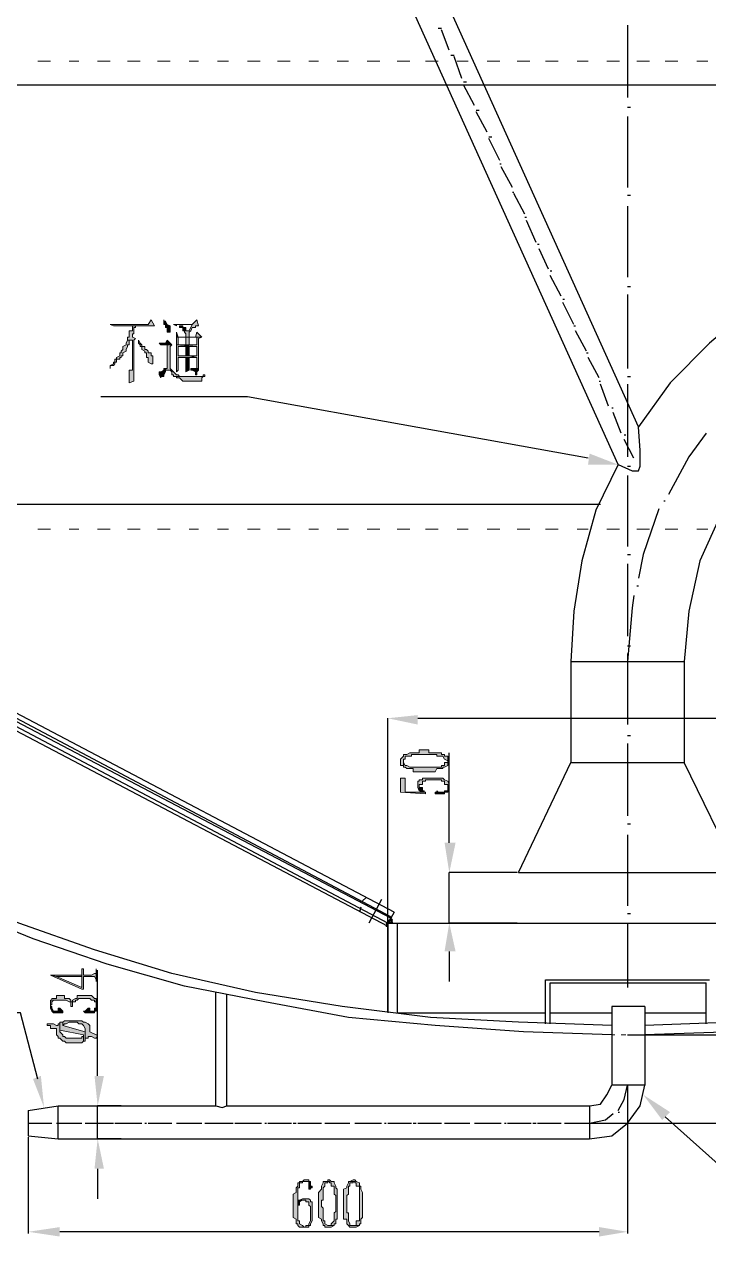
# Model space of a CAD drawing. Header units: millimetres. Extents: x 20 to 821, y 1 to 1134.
# Drawn here: x 200.8 to 278.9, y 738.5 to 877.4 of the extents above; entities that cross this region are included whole.
import ezdxf

# ---------------------------------------------------------------- set-up
doc = ezdxf.new("R2010")
doc.units = ezdxf.units.MM
doc.layers.add('1', color=7, linetype='Continuous')

msp = doc.modelspace()

# ---------------------------------------------------------------- hatches: boundary and pattern name
h = msp.add_hatch(color=0)
h.dxf.hatch_style = 2
h.paths.add_polyline_path([(215.28, 843.621732), (214.92, 843.081732), (210.6, 843.081732), (210.96, 842.901732), (215.64, 842.901732)])
h = msp.add_hatch(color=0)
h.dxf.hatch_style = 2
h.paths.add_polyline_path([(216.72, 843.621732), (216.72, 843.081732), (216.9, 843.081732), (216.9, 842.721732), (217.08, 842.721732), (217.08, 842.181732), (217.44, 842.181732), (217.44, 842.901732), (217.08, 843.081732), (216.9, 843.441732), (216.72, 843.441732)])
h = msp.add_hatch(color=0)
h.dxf.hatch_style = 2
h.paths.add_polyline_path([(220.5, 843.621732), (219.96, 843.081732), (217.8, 843.081732), (219.96, 843.081732), (219.6, 842.361732), (219.06, 842.361732), (219.06, 842.181732), (219.24, 842.001732), (219.24, 841.641732), (219.6, 841.641732), (219.6, 842.181732), (219.78, 842.361732), (219.96, 842.721732), (220.32, 842.721732), (220.32, 842.901732), (220.68, 842.901732)])
h = msp.add_hatch(color=0)
h.dxf.hatch_style = 2
h.paths.add_polyline_path([(217.8, 843.081732), (218.16, 842.901732), (218.16, 843.081732), (218.34, 843.081732), (219.96, 843.081732)])
h = msp.add_hatch(color=0)
h.dxf.hatch_style = 2
h.paths.add_polyline_path([(213.48, 842.901732), (213.12, 842.901732), (213.12, 842.721732), (213.12, 842.361732), (212.76, 842.361732), (212.76, 841.641732), (212.58, 841.641732), (212.58, 841.281732), (213.12, 841.281732), (213.12, 837.861732), (212.76, 837.861732), (212.76, 836.421732), (213.3, 836.601732), (213.3, 841.281732), (213.48, 841.461732), (213.12, 841.641732), (213.12, 842.001732), (213.3, 842.001732), (213.3, 842.721732), (213.48, 842.721732)])
h = msp.add_hatch(color=0)
h.dxf.hatch_style = 2
h.paths.add_polyline_path([(218.16, 842.181732), (218.16, 841.641732), (218.34, 841.641732)])
h = msp.add_hatch(color=0)
h.dxf.hatch_style = 2
h.paths.add_polyline_path([(220.5, 842.181732), (220.32, 841.641732), (218.16, 841.641732), (218.16, 841.461732), (218.16, 840.741732), (219.6, 840.741732), (218.34, 840.741732), (218.34, 841.641732), (221.04, 841.641732)])
h = msp.add_hatch(color=0)
h.dxf.hatch_style = 2
h.paths.add_polyline_path([(221.04, 841.641732), (219.24, 841.641732), (220.5, 841.641732), (220.5, 840.741732), (219.6, 840.741732), (218.16, 840.741732), (220.5, 840.561732), (220.5, 839.481732), (219.6, 839.481732), (220.5, 839.301732), (220.5, 838.041732), (220.32, 838.041732), (220.68, 838.041732), (220.68, 841.461732)])
h = msp.add_hatch(color=0)
h.dxf.hatch_style = 2
h.paths.add_polyline_path([(219.24, 841.641732), (219.24, 840.741732), (218.34, 840.741732), (219.6, 840.741732), (219.6, 841.641732), (220.5, 841.641732)])
h = msp.add_hatch(color=0)
h.dxf.hatch_style = 2
h.paths.add_polyline_path([(218.52, 842.901732), (218.52, 842.721732), (218.88, 842.721732), (218.88, 842.361732), (219.06, 842.361732), (219.6, 842.361732), (219.24, 842.361732), (219.24, 842.721732), (219.06, 842.721732), (218.88, 842.721732), (218.88, 842.901732)])
h = msp.add_hatch(color=0)
h.dxf.hatch_style = 2
h.paths.add_polyline_path([(212.58, 841.281732), (212.4, 840.921732), (212.4, 840.741732), (212.04, 840.561732), (212.04, 840.201732), (211.86, 840.021732), (211.86, 839.841732), (211.68, 839.841732), (211.68, 839.481732), (211.32, 839.301732), (211.32, 839.121732), (211.14, 839.121732), (211.14, 838.761732), (210.96, 838.761732), (210.96, 838.581732), (210.6, 838.401732), (210.6, 838.041732), (210.6, 838.401732), (210.96, 838.401732), (211.14, 838.581732), (211.14, 838.761732), (211.32, 838.761732), (211.32, 839.121732), (211.68, 839.121732), (211.68, 839.301732), (211.86, 839.301732), (211.86, 839.481732), (212.04, 839.481732), (212.04, 839.841732), (212.4, 840.021732), (212.4, 840.201732), (212.58, 840.561732), (212.58, 840.741732), (212.76, 840.741732), (212.76, 841.281732), (213.12, 841.281732)])
h = msp.add_hatch(color=0)
h.dxf.hatch_style = 2
h.paths.add_polyline_path([(213.84, 841.281732), (213.84, 840.921732), (214.02, 840.741732), (214.02, 840.561732), (214.2, 840.561732), (214.2, 840.201732), (214.56, 840.021732), (214.56, 839.841732), (214.74, 839.841732), (214.74, 839.301732), (214.92, 839.301732), (214.92, 838.761732), (215.28, 838.581732), (215.46, 838.581732), (215.46, 838.761732), (215.46, 839.481732), (215.28, 839.481732), (215.28, 839.841732), (214.92, 839.841732), (214.92, 840.021732), (214.74, 840.201732), (214.56, 840.201732), (214.56, 840.561732), (214.2, 840.561732), (214.2, 840.741732), (214.02, 840.921732)])
h = msp.add_hatch(color=0)
h.dxf.hatch_style = 2
h.paths.add_polyline_path([(217.08, 841.281732), (216.9, 840.921732), (216.18, 840.921732), (216.36, 840.741732), (217.62, 840.741732)])
h = msp.add_hatch(color=0)
h.dxf.hatch_style = 2
h.paths.add_polyline_path([(217.62, 840.741732), (217.08, 840.741732), (217.08, 838.041732), (216.72, 838.041732), (217.08, 837.861732), (217.44, 837.861732), (217.62, 837.681732), (217.62, 837.321732), (217.8, 837.321732), (217.8, 837.141732), (219.78, 837.141732), (218.52, 837.141732), (218.34, 837.321732), (218.16, 837.321732), (217.8, 837.681732), (217.62, 837.861732), (217.44, 838.041732), (217.44, 840.561732)])
h = msp.add_hatch(color=0)
h.dxf.hatch_style = 2
h.paths.add_polyline_path([(218.16, 840.741732), (218.16, 837.681732), (218.34, 837.861732), (218.34, 839.301732), (219.24, 839.301732), (220.5, 839.301732), (219.6, 839.481732), (218.34, 839.481732), (218.34, 840.561732), (219.24, 840.561732), (220.5, 840.561732)])
h = msp.add_hatch(color=0)
h.dxf.hatch_style = 2
h.paths.add_polyline_path([(219.6, 840.561732), (219.24, 840.561732), (219.24, 839.481732), (218.34, 839.481732), (219.6, 839.481732)])
h = msp.add_hatch(color=0)
h.dxf.hatch_style = 2
h.paths.add_polyline_path([(219.6, 839.301732), (219.24, 839.301732), (219.24, 837.681732), (219.6, 837.861732)])
h = msp.add_hatch(color=0)
h.dxf.hatch_style = 2
h.paths.add_polyline_path([(216.72, 838.041732), (216.72, 837.861732), (216.36, 837.681732), (216.18, 837.681732), (216.18, 837.321732), (216.36, 836.961732), (216.36, 837.141732), (216.72, 837.141732), (216.72, 837.321732), (216.9, 837.681732), (216.9, 837.861732), (217.08, 837.861732)])
h = msp.add_hatch(color=0)
h.dxf.hatch_style = 2
h.paths.add_polyline_path([(219.78, 838.041732), (219.78, 837.861732), (219.96, 837.861732), (220.32, 837.681732), (220.32, 837.321732), (220.5, 837.321732), (220.5, 837.681732), (220.68, 837.861732), (220.68, 838.041732), (220.32, 838.041732)])
h = msp.add_hatch(color=0)
h.dxf.hatch_style = 2
h.paths.add_polyline_path([(221.4, 837.321732), (221.22, 837.321732), (221.22, 837.141732), (217.8, 837.141732), (218.16, 837.141732), (218.16, 836.961732), (218.34, 836.961732), (218.52, 836.961732), (218.88, 836.601732), (219.24, 836.601732), (221.04, 836.601732), (221.04, 836.961732), (221.22, 837.141732), (221.4, 837.141732)])
h = msp.add_hatch(color=1)
h.dxf.hatch_style = 2
h.paths.add_polyline_path([(265.32, 828.321732), (268.56, 827.061732), (265.14, 827.061732)])
h = msp.add_hatch(color=1)
h.dxf.hatch_style = 2
h.paths.add_polyline_path([(245.7, 798.441732), (245.7, 797.361732), (242.28, 798.081732)])
h = msp.add_hatch(color=0)
h.dxf.hatch_style = 2
h.paths.add_polyline_path([(243.72, 793.221732), (243.72, 792.681732), (244.08, 792.681732), (244.08, 793.401732), (244.26, 793.401732), (244.26, 793.761732), (244.44, 793.761732), (244.98, 793.761732), (244.98, 793.941732), (246.42, 793.941732), (246.6, 793.941732), (247.86, 793.941732), (247.86, 793.761732), (248.58, 793.761732), (248.76, 793.401732), (249.12, 793.221732), (249.12, 793.761732), (248.76, 793.761732), (248.76, 793.941732), (248.58, 793.941732), (248.4, 793.941732), (248.4, 794.121732), (246.96, 794.121732), (246.96, 794.481732), (245.88, 794.481732), (245.88, 794.121732), (244.8, 794.121732), (244.44, 793.941732), (244.08, 793.941732), (244.08, 793.761732), (243.72, 793.401732)])
h = msp.add_hatch(color=0)
h.dxf.hatch_style = 2
h.paths.add_polyline_path([(244.08, 792.681732), (244.08, 792.501732), (244.26, 792.501732), (244.44, 792.321732), (245.16, 792.321732), (245.16, 791.961732), (247.68, 791.961732), (247.86, 792.321732), (248.04, 792.321732), (248.58, 792.321732), (248.58, 792.501732), (248.76, 792.501732), (249.12, 792.681732), (249.12, 793.041732), (249.3, 793.041732), (249.3, 793.401732), (249.12, 793.401732), (249.12, 793.761732), (249.12, 793.221732), (249.12, 793.041732), (248.76, 793.041732), (248.76, 792.681732), (248.58, 792.681732), (248.4, 792.681732), (248.4, 792.501732), (244.8, 792.501732), (244.44, 792.681732), (244.26, 792.681732), (244.08, 793.041732), (244.08, 793.221732)])
h = msp.add_hatch(color=0)
h.dxf.hatch_style = 2
h.paths.add_polyline_path([(243.72, 791.241732), (243.72, 789.621732), (246.6, 789.441732), (246.6, 789.621732), (246.42, 789.621732), (244.26, 789.621732), (244.26, 791.241732)])
h = msp.add_hatch(color=0)
h.dxf.hatch_style = 2
h.paths.add_polyline_path([(245.7, 790.341732), (245.7, 790.161732), (245.88, 789.801732), (245.88, 790.521732), (246.24, 790.521732), (246.24, 790.881732), (246.42, 790.881732), (246.6, 790.881732), (246.6, 791.061732), (248.4, 791.061732), (248.4, 790.881732), (248.58, 790.881732), (248.76, 790.881732), (248.76, 790.521732), (249.12, 790.521732), (249.12, 790.341732), (249.12, 789.801732), (249.3, 790.161732), (249.3, 790.521732), (249.12, 790.881732), (248.76, 791.061732), (248.58, 791.241732), (246.24, 791.241732), (246.24, 791.061732), (245.88, 791.061732), (245.88, 790.881732), (245.7, 790.881732), (245.7, 790.521732)])
h = msp.add_hatch(color=0)
h.dxf.hatch_style = 2
h.paths.add_polyline_path([(245.88, 789.801732), (246.24, 789.621732), (246.42, 789.621732), (246.42, 789.801732), (246.24, 789.801732), (246.24, 790.161732), (245.88, 790.161732), (245.88, 790.341732)])
h = msp.add_hatch(color=0)
h.dxf.hatch_style = 2
h.paths.add_polyline_path([(247.68, 789.621732), (247.68, 789.441732), (247.86, 789.441732), (248.76, 789.441732), (248.76, 789.621732), (249.12, 789.621732), (249.12, 789.801732), (249.12, 790.341732), (249.12, 790.161732), (249.12, 789.801732), (248.76, 789.801732), (248.76, 789.621732), (248.58, 789.621732), (248.4, 789.621732), (248.04, 789.621732), (247.86, 789.801732), (247.86, 789.621732)])
h = msp.add_hatch(color=1)
h.dxf.hatch_style = 2
h.paths.add_polyline_path([(248.76, 783.861732), (250.02, 783.861732), (249.3, 780.441732)])
h = msp.add_hatch(color=1)
h.dxf.hatch_style = 2
h.paths.add_polyline_path([(248.76, 771.441732), (250.02, 771.441732), (249.3, 774.681732)])
h = msp.add_hatch(color=0)
h.dxf.hatch_style = 2
h.paths.add_polyline_path([(203.76, 768.741732), (207.36, 767.121732), (207.54, 767.121732), (207.54, 768.561732), (208.8, 768.561732), (208.98, 768.201732), (208.98, 768.021732), (208.98, 769.461732), (208.98, 768.921732), (208.8, 768.921732), (208.44, 768.741732), (207.54, 768.741732), (207.54, 769.461732), (207.36, 769.461732), (207.36, 768.741732), (207.36, 767.301732), (204.48, 768.561732)])
h = msp.add_hatch(color=0)
h.dxf.hatch_style = 2
h.paths.add_polyline_path([(203.76, 768.741732), (204.48, 768.561732), (207.36, 768.561732), (207.36, 767.301732), (207.36, 768.741732)])
h = msp.add_hatch(color=0)
h.dxf.hatch_style = 2
h.paths.add_polyline_path([(203.76, 765.321732), (203.76, 764.961732), (203.76, 765.141732), (203.76, 765.321732), (203.94, 765.321732), (203.94, 765.681732), (204.12, 765.861732), (205.56, 765.861732), (205.92, 765.681732), (206.1, 765.681732), (206.1, 765.321732), (206.1, 765.141732), (206.28, 765.141732), (206.28, 765.681732), (206.64, 765.681732), (206.64, 765.861732), (206.82, 765.861732), (207, 766.041732), (208.26, 766.041732), (208.44, 765.861732), (208.8, 765.861732), (208.8, 765.681732), (208.98, 765.681732), (208.98, 765.321732), (208.98, 765.141732), (208.98, 765.861732), (208.98, 766.041732), (208.8, 766.041732), (208.44, 766.401732), (206.82, 766.401732), (206.82, 766.041732), (206.64, 766.041732), (206.28, 765.861732), (206.28, 765.681732), (206.1, 765.681732), (206.1, 765.861732), (205.92, 766.041732), (205.38, 766.041732), (205.38, 766.401732), (204.48, 766.401732), (204.48, 766.041732), (203.94, 766.041732), (203.94, 765.861732), (203.76, 765.861732), (203.76, 765.681732)])
h = msp.add_hatch(color=0)
h.dxf.hatch_style = 2
h.paths.add_polyline_path([(207.54, 764.601732), (207.72, 764.421732), (208.8, 764.421732), (208.8, 764.601732), (208.98, 764.601732), (208.98, 764.961732), (209.16, 765.141732), (209.16, 765.681732), (208.98, 765.681732), (208.98, 765.861732), (208.98, 765.141732), (208.98, 764.961732), (208.8, 764.961732), (208.8, 764.601732), (208.26, 764.601732), (208.26, 764.961732), (208.08, 764.961732), (207.72, 764.601732)])
h = msp.add_hatch(color=0)
h.dxf.hatch_style = 2
h.paths.add_polyline_path([(203.76, 764.961732), (203.94, 764.601732), (204.12, 764.421732), (205.2, 764.421732), (205.2, 764.601732), (204.84, 764.961732), (204.66, 764.961732), (204.66, 764.601732), (204.12, 764.601732), (203.94, 764.961732), (203.94, 765.141732), (203.76, 765.141732)])
h = msp.add_hatch(color=0)
h.dxf.hatch_style = 2
h.paths.add_polyline_path([(203.4, 762.981732), (203.76, 762.981732), (203.76, 762.621732), (204.48, 762.621732), (204.48, 762.261732), (204.48, 761.901732), (204.66, 761.721732), (204.66, 761.541732), (204.84, 761.541732), (205.2, 761.181732), (205.38, 761.181732), (205.56, 761.001732), (207, 761.001732), (207.36, 761.001732), (207.54, 761.181732), (207.54, 761.901732), (207.54, 761.721732), (207.36, 761.721732), (207.36, 761.541732), (205.56, 761.541732), (205.38, 761.721732), (205.2, 761.721732), (205.2, 761.901732), (204.84, 762.261732), (204.84, 763.341732), (204.84, 763.161732), (204.66, 763.161732), (204.66, 762.981732), (204.48, 762.981732), (204.12, 763.161732), (203.4, 763.161732)])
h = msp.add_hatch(color=0)
h.dxf.hatch_style = 2
h.paths.add_polyline_path([(204.48, 762.441732), (204.48, 762.261732), (204.48, 762.621732)])
h = msp.add_hatch(color=0)
h.dxf.hatch_style = 2
h.paths.add_polyline_path([(204.84, 763.341732), (204.84, 762.441732), (207.54, 761.901732), (207.54, 761.181732), (207.72, 761.181732), (207.72, 762.441732), (207.72, 762.261732), (205.2, 762.981732), (205.2, 763.341732)])
h = msp.add_hatch(color=0)
h.dxf.hatch_style = 2
h.paths.add_polyline_path([(205.2, 763.341732), (205.2, 762.981732), (205.38, 763.161732), (205.56, 763.161732), (205.92, 763.341732), (206.82, 763.341732), (207, 763.161732), (207.36, 763.161732), (207.54, 762.981732), (207.72, 762.621732), (207.72, 761.541732), (208.08, 761.541732), (208.08, 761.721732), (208.26, 761.721732), (208.44, 761.721732), (208.8, 761.541732), (208.98, 761.541732), (209.16, 761.721732), (209.16, 761.901732), (208.98, 761.901732), (208.26, 762.261732), (208.26, 762.981732), (208.08, 763.161732), (207.72, 763.341732), (207.54, 763.341732), (207.36, 763.521732), (205.38, 763.521732)])
h = msp.add_hatch(color=0)
h.dxf.hatch_style = 2
h.paths.add_polyline_path([(208.26, 762.621732), (208.26, 762.261732), (208.26, 762.441732)])
h = msp.add_hatch(color=1)
h.dxf.hatch_style = 2
h.paths.add_polyline_path([(202.68, 757.221732), (203.04, 753.621732), (201.78, 756.861732)])
h = msp.add_hatch(color=1)
h.dxf.hatch_style = 2
h.paths.add_polyline_path([(208.8, 757.221732), (209.88, 757.221732), (209.16, 753.801732)])
h = msp.add_hatch(color=1)
h.dxf.hatch_style = 2
h.paths.add_polyline_path([(273.6, 752.181732), (271.44, 755.061732), (274.5, 753.081732)])
h = msp.add_hatch(color=1)
h.dxf.hatch_style = 2
h.paths.add_polyline_path([(208.8, 746.601732), (209.88, 746.601732), (209.16, 750.021732)])
h = msp.add_hatch(color=0)
h.dxf.hatch_style = 2
h.paths.add_polyline_path([(232.92, 745.341732), (232.74, 745.341732), (232.56, 745.161732), (232.2, 745.161732), (232.2, 744.981732), (232.02, 744.981732), (232.02, 744.621732), (231.84, 744.441732), (231.84, 743.901732), (231.48, 743.721732), (231.48, 742.281732), (231.48, 742.101732), (231.48, 741.021732), (231.84, 740.841732), (231.84, 740.301732), (232.02, 740.301732), (232.02, 740.121732), (232.2, 739.941732), (232.74, 739.941732), (232.56, 740.121732), (232.2, 740.301732), (232.2, 740.661732), (232.02, 740.661732), (232.02, 744.441732), (232.2, 744.441732), (232.2, 744.981732), (232.56, 744.981732), (232.56, 745.161732), (232.74, 745.161732), (233.46, 745.161732), (233.28, 745.161732), (233.28, 745.341732)])
h = msp.add_hatch(color=0)
h.dxf.hatch_style = 2
h.paths.add_polyline_path([(233.46, 745.161732), (232.92, 745.161732), (233.28, 745.161732), (233.28, 744.261732), (233.46, 744.261732), (233.46, 744.441732), (233.64, 744.441732), (233.64, 744.621732), (233.46, 744.621732)])
h = msp.add_hatch(color=0)
h.dxf.hatch_style = 2
h.paths.add_polyline_path([(234.9, 745.161732), (234.9, 744.981732), (234.72, 744.621732), (234.72, 744.261732), (234.36, 743.901732), (234.36, 741.021732), (234.72, 740.841732), (234.72, 740.661732), (234.9, 740.301732), (234.9, 740.121732), (235.08, 740.121732), (235.08, 739.941732), (235.44, 739.941732), (235.8, 739.941732), (236.16, 740.121732), (235.44, 740.121732), (235.08, 740.301732), (235.08, 740.661732), (234.9, 740.661732), (234.9, 742.101732), (234.72, 742.281732), (234.72, 743.001732), (234.9, 743.001732), (234.9, 744.441732), (235.08, 744.621732), (235.08, 744.981732), (235.44, 744.981732), (235.44, 745.161732), (235.62, 745.161732)])
h = msp.add_hatch(color=0)
h.dxf.hatch_style = 2
h.paths.add_polyline_path([(235.62, 745.341732), (235.44, 745.341732), (235.44, 745.161732), (234.9, 745.161732), (235.62, 745.161732), (235.62, 744.981732), (235.8, 744.981732), (235.8, 744.621732), (236.16, 744.621732), (236.16, 743.721732), (236.34, 743.541732), (236.34, 742.461732), (236.34, 741.741732), (236.16, 741.561732), (236.16, 740.661732), (235.8, 740.301732), (235.8, 740.121732), (235.62, 740.121732), (236.16, 740.121732), (236.16, 740.301732), (236.34, 740.301732), (236.34, 740.661732), (236.34, 740.841732), (236.52, 740.841732), (236.52, 744.261732), (236.34, 744.441732), (236.34, 744.621732), (236.16, 744.981732), (236.16, 745.161732), (235.8, 745.161732)])
h = msp.add_hatch(color=0)
h.dxf.hatch_style = 2
h.paths.add_polyline_path([(237.78, 745.161732), (237.78, 744.981732), (237.6, 744.621732), (237.6, 744.441732), (237.24, 744.261732), (237.24, 741.021732), (237.24, 740.841732), (237.6, 740.841732), (237.6, 740.661732), (237.6, 740.301732), (237.78, 740.121732), (237.96, 739.941732), (238.68, 739.941732), (239.04, 740.121732), (237.96, 740.121732), (237.96, 740.301732), (237.78, 740.661732), (237.78, 741.561732), (237.6, 741.561732), (237.6, 743.541732), (237.78, 743.721732), (237.78, 744.621732), (237.96, 744.621732), (237.96, 744.981732), (238.32, 744.981732), (238.32, 745.161732)])
h = msp.add_hatch(color=0)
h.dxf.hatch_style = 2
h.paths.add_polyline_path([(238.32, 745.341732), (237.96, 745.161732), (237.78, 745.161732), (238.32, 745.161732), (238.5, 745.161732), (238.5, 744.981732), (238.68, 744.981732), (238.68, 744.621732), (239.04, 744.621732), (239.04, 744.441732), (239.04, 742.461732), (239.04, 740.661732), (238.68, 740.661732), (238.68, 740.121732), (238.5, 740.121732), (238.32, 740.121732), (239.04, 740.121732), (239.04, 740.301732), (239.22, 740.301732), (239.22, 740.841732), (239.4, 741.021732), (239.4, 743.901732), (239.22, 744.261732), (239.22, 744.621732), (239.04, 744.621732), (239.04, 744.981732), (238.68, 745.161732), (238.5, 745.341732)])
h = msp.add_hatch(color=0)
h.dxf.hatch_style = 2
h.paths.add_polyline_path([(232.2, 743.001732), (232.02, 743.001732), (232.02, 742.821732), (232.02, 742.281732), (232.02, 742.461732), (232.2, 742.461732), (232.2, 742.821732), (232.56, 743.001732), (232.74, 743.001732)])
h = msp.add_hatch(color=0)
h.dxf.hatch_style = 2
h.paths.add_polyline_path([(232.74, 743.181732), (232.56, 743.181732), (232.2, 743.001732), (232.92, 743.001732), (232.92, 742.821732), (233.28, 742.821732), (233.28, 742.461732), (233.46, 742.281732), (233.46, 740.661732), (233.28, 740.301732), (233.28, 740.121732), (232.92, 740.121732), (232.92, 739.941732), (232.74, 739.941732), (232.2, 739.941732), (232.56, 739.941732), (233.28, 739.941732), (233.28, 740.121732), (233.46, 740.121732), (233.46, 740.301732), (233.64, 740.661732), (233.64, 742.821732), (233.46, 742.821732), (233.46, 743.001732), (233.28, 743.181732)])
h = msp.add_hatch(color=1)
h.dxf.hatch_style = 2
h.paths.add_polyline_path([(204.84, 739.941732), (204.84, 738.861732), (201.24, 739.401732)])
h = msp.add_hatch(color=1)
h.dxf.hatch_style = 2
h.paths.add_polyline_path([(266.4, 739.941732), (266.4, 738.861732), (269.64, 739.401732)])

# ---------------------------------------------------------------- linework, layer by layer
at = {"layer": '1', "color": 0, "lineweight": 25}
for points in [[(270.9, 831.381732), (228.42, 925.521732)], [(268.56, 827.061732), (224.64, 924.441732)], [(154.8, 870.441732), (384.66, 870.441732)], [(313.38, 854.601732), (307.08, 854.421732), (300.96, 853.161732), (294.84, 851.361732), (289.08, 848.481732), (283.86, 845.061732), (279, 840.921732), (274.5, 836.421732), (270.9, 831.381732)], [(313.38, 841.641732), (307.62, 841.281732), (301.86, 840.021732), (296.64, 837.681732), (291.6, 834.801732), (286.92, 830.841732), (283.32, 826.341732), (280.26, 821.301732), (277.92, 816.081732), (276.66, 810.321732), (276.12, 804.561732)], [(268.56, 827.061732), (270.18, 826.341732), (270.9, 826.341732), (271.08, 826.881732), (271.08, 828.681732), (270.9, 831.381732)], [(268.56, 827.061732), (266.04, 821.841732), (264.42, 816.081732), (263.52, 810.321732), (263.16, 804.561732)], [(154.8, 822.561732), (266.58, 822.561732)], [(242.64, 775.401732), (156.42, 821.121732)], [(243, 775.941732), (156.6, 821.481732)], [(155.7, 819.861732), (242.28, 774.321732), (242.1, 774.501732), (242.28, 774.321732)], [(267.84, 762.981732), (257.22, 763.341732), (247.14, 763.881732), (237.06, 765.141732), (227.16, 766.761732), (217.62, 768.921732), (208.8, 771.621732), (200.16, 774.681732), (192.24, 778.101732), (185.04, 781.701732), (178.2, 785.841732), (172.44, 790.161732), (167.4, 794.661732), (163.44, 799.521732), (160.02, 804.201732), (157.68, 809.241732), (156.24, 814.641732), (155.7, 819.681732)], [(242.28, 774.681732), (155.88, 820.401732)], [(242.64, 775.221732), (156.24, 820.581732)], [(383.4, 819.681732), (383.04, 814.641732), (381.6, 809.241732), (379.08, 804.201732), (376.02, 799.521732), (371.88, 794.661732), (366.84, 790.161732), (360.9, 785.841732), (354.42, 781.701732), (347.22, 778.101732), (339.12, 774.681732), (330.66, 771.621732), (321.48, 768.921732), (312.12, 766.761732), (302.4, 765.141732), (292.32, 763.881732), (281.88, 763.341732), (271.62, 762.981732)], [(263.16, 804.561732), (263.16, 793.041732)], [(263.16, 804.561732), (276.12, 804.561732)], [(276.12, 804.561732), (276.12, 793.041732)], [(257.22, 780.441732), (263.16, 793.041732)], [(263.16, 793.041732), (276.12, 793.041732)], [(282.24, 780.441732), (276.12, 793.041732)], [(267.84, 761.901732), (257.76, 762.261732), (247.68, 762.981732), (237.78, 763.881732), (228.24, 765.681732), (219.06, 767.481732), (210.24, 770.001732), (201.78, 772.881732), (193.86, 776.121732), (186.66, 779.541732)], [(257.22, 780.441732), (282.24, 780.441732)], [(352.98, 779.721732), (345.6, 776.121732), (337.68, 772.881732), (329.22, 770.181732), (320.4, 767.481732), (311.22, 765.681732), (301.68, 763.881732), (291.78, 762.981732), (281.7, 762.261732), (271.62, 761.901732)], [(239.22, 776.481732), (239.04, 775.941732)], [(239.76, 777.561732), (239.4, 777.201732)], [(242.1, 774.321732), (242.28, 774.681732), (242.64, 775.221732), (242.82, 774.681732)], [(242.82, 775.041732), (242.64, 775.221732), (242.28, 774.681732)], [(242.64, 774.681732), (242.28, 775.041732), (242.64, 774.681732)], [(243, 775.941732), (242.64, 775.221732)], [(242.64, 775.041732), (242.64, 774.681732), (242.82, 775.041732)], [(242.28, 774.501732), (242.1, 774.681732)], [(242.28, 774.681732), (242.1, 774.501732)], [(242.28, 774.501732), (242.1, 774.321732), (242.28, 774.321732)], [(242.28, 774.681732), (242.28, 764.421732)], [(242.28, 774.681732), (297, 774.681732)], [(243.36, 774.681732), (243.36, 764.421732)], [(260.28, 763.161732), (260.28, 768.201732)], [(260.28, 768.201732), (279, 768.201732)], [(222.66, 753.801732), (222.66, 766.761732)], [(223.92, 753.801732), (223.92, 766.581732)], [(260.82, 763.161732), (260.82, 767.841732)], [(260.82, 767.841732), (278.64, 767.841732)], [(278.64, 763.161732), (278.64, 767.841732)], [(243.36, 764.421732), (260.28, 764.421732)], [(260.82, 764.421732), (267.84, 764.421732)], [(267.84, 765.141732), (267.84, 756.141732)], [(271.62, 765.141732), (267.84, 765.141732)], [(271.62, 765.141732), (271.62, 756.141732)], [(271.62, 764.421732), (278.64, 764.421732)], [(265.32, 750.021732), (267.84, 750.381732), (269.64, 751.821732), (271.08, 753.801732), (271.62, 756.141732)], [(265.32, 753.801732), (266.58, 753.981732), (267.3, 755.061732), (267.84, 756.141732)], [(271.62, 756.141732), (267.84, 756.141732)], [(201.24, 753.261732), (204.66, 753.801732)], [(201.24, 753.261732), (201.24, 750.381732)], [(204.66, 753.801732), (222.66, 753.801732)], [(204.66, 750.021732), (204.66, 753.801732)], [(222.66, 753.801732), (223.38, 753.621732), (223.92, 753.801732)], [(223.92, 753.801732), (265.32, 753.801732)], [(265.32, 753.801732), (265.32, 750.021732)], [(201.24, 750.381732), (204.66, 750.021732)], [(204.66, 750.021732), (265.32, 750.021732)]]:
    msp.add_lwpolyline(points, dxfattribs=at)
at = {"layer": '1', "color": 2, "lineweight": 25}
for points in [[(248.04, 876.921732), (248.4, 876.921732)], [(249.3, 874.401732), (248.4, 876.741732)], [(269.64, 877.281732), (269.64, 869.001732)], [(249.48, 873.861732), (249.84, 873.861732)], [(250.74, 871.161732), (249.84, 873.681732)], [(250.92, 870.801732), (251.28, 870.801732)], [(252.18, 868.101732), (250.92, 870.441732)], [(252.36, 867.561732), (252.72, 867.561732)], [(253.62, 865.041732), (252.36, 867.381732)], [(269.64, 867.921732), (270, 867.921732)], [(269.64, 866.841732), (269.64, 858.741732)], [(253.8, 864.501732), (254.16, 864.501732)], [(255.06, 861.801732), (253.8, 864.321732)], [(255.06, 861.441732), (255.24, 861.441732)], [(256.5, 858.741732), (255.24, 861.081732)], [(256.5, 858.201732), (256.68, 858.201732)], [(257.94, 855.681732), (256.68, 858.021732)], [(269.64, 857.841732), (270, 857.841732)], [(269.64, 856.581732), (269.64, 848.481732)], [(257.94, 855.321732), (258.12, 855.321732)], [(259.2, 852.441732), (258.12, 854.961732)], [(259.38, 852.261732), (259.56, 852.261732)], [(260.64, 849.381732), (259.56, 851.721732)], [(260.82, 849.201732), (261, 849.201732)], [(262.08, 846.321732), (260.82, 848.661732)], [(269.64, 847.401732), (270, 847.401732)], [(262.26, 845.961732), (262.44, 845.961732)], [(269.64, 846.501732), (269.64, 838.041732)], [(263.52, 843.081732), (262.26, 845.601732)], [(263.52, 842.901732), (263.7, 842.901732)], [(264.96, 840.021732), (263.7, 842.361732)], [(264.96, 839.841732), (265.14, 839.841732)], [(266.4, 836.961732), (265.14, 839.301732)], [(266.4, 836.601732), (266.58, 836.601732)], [(267.48, 833.721732), (266.58, 836.241732)], [(269.64, 837.141732), (270, 837.141732)], [(269.64, 836.241732), (269.64, 827.961732)], [(267.84, 833.541732), (268.02, 833.541732)], [(268.92, 830.661732), (268.02, 833.001732)], [(269.28, 830.481732), (269.46, 830.481732)], [(278.64, 830.661732), (276.66, 827.961732), (274.32, 823.641732)], [(270.36, 827.781732), (269.28, 829.941732)], [(269.64, 826.881732), (270, 826.881732)], [(269.64, 825.801732), (269.64, 817.701732)], [(273.78, 822.921732), (273.96, 822.921732)], [(273.24, 822.021732), (271.44, 816.801732), (270.9, 814.101732)], [(269.64, 816.801732), (270, 816.801732)], [(269.64, 815.721732), (269.64, 807.441732)], [(270.72, 813.201732), (270.9, 813.201732)], [(270.36, 812.121732), (270.18, 810.681732), (269.64, 804.561732)], [(269.64, 806.361732), (270, 806.361732)], [(269.64, 805.461732), (269.64, 797.361732)], [(269.64, 796.101732), (270, 796.101732)], [(269.64, 795.201732), (269.64, 786.921732)], [(269.64, 786.021732), (270, 786.021732)], [(269.64, 784.761732), (269.64, 776.661732)], [(241.56, 777.381732), (240.12, 774.681732)], [(269.64, 775.761732), (270, 775.761732)], [(269.64, 774.681732), (269.64, 767.301732)], [(268.56, 753.261732), (269.28, 754.521732), (269.64, 756.141732)], [(265.32, 751.821732), (267.12, 752.181732), (268.02, 752.901732)], [(268.56, 753.081732), (268.74, 753.081732)], [(201.24, 751.821732), (203.94, 751.821732)], [(204.48, 751.821732), (204.66, 751.821732)], [(204.66, 751.821732), (207.36, 751.821732)], [(207.72, 751.821732), (208.08, 751.821732)], [(208.08, 751.821732), (210.96, 751.821732)], [(211.14, 751.821732), (211.32, 751.821732)], [(211.32, 751.821732), (214.2, 751.821732)], [(214.56, 751.821732), (214.74, 751.821732)], [(214.92, 751.821732), (217.62, 751.821732)], [(218.16, 751.821732), (218.34, 751.821732)], [(218.34, 751.821732), (221.04, 751.821732)], [(221.4, 751.821732), (221.76, 751.821732)], [(221.76, 751.821732), (224.64, 751.821732)], [(224.82, 751.821732), (225, 751.821732)], [(225, 751.821732), (227.88, 751.821732)], [(228.24, 751.821732), (228.42, 751.821732)], [(228.6, 751.821732), (231.3, 751.821732)], [(231.48, 751.821732), (231.84, 751.821732)], [(232.02, 751.821732), (234.72, 751.821732)], [(235.08, 751.821732), (235.44, 751.821732)], [(235.44, 751.821732), (237.96, 751.821732)], [(238.5, 751.821732), (238.68, 751.821732)], [(238.68, 751.821732), (241.56, 751.821732)], [(241.92, 751.821732), (242.1, 751.821732)], [(242.28, 751.821732), (244.98, 751.821732)], [(245.16, 751.821732), (245.52, 751.821732)], [(245.7, 751.821732), (248.4, 751.821732)], [(248.76, 751.821732), (249.12, 751.821732)], [(249.12, 751.821732), (251.64, 751.821732)], [(252.18, 751.821732), (252.36, 751.821732)], [(252.36, 751.821732), (255.24, 751.821732)], [(255.6, 751.821732), (255.78, 751.821732)], [(255.96, 751.821732), (258.66, 751.821732)], [(258.84, 751.821732), (259.2, 751.821732)], [(259.38, 751.821732), (262.08, 751.821732)], [(262.44, 751.821732), (262.8, 751.821732)], [(262.8, 751.821732), (265.32, 751.821732)]]:
    msp.add_lwpolyline(points, dxfattribs=at)
at = {"layer": '1', "color": 254, "lineweight": 5}
for points in [[(202.32, 873.141732), (203.76, 873.141732)], [(205.92, 873.141732), (207, 873.141732)], [(209.16, 873.141732), (210.6, 873.141732)], [(212.58, 873.141732), (214.02, 873.141732)], [(216, 873.141732), (217.44, 873.141732)], [(219.6, 873.141732), (220.68, 873.141732)], [(222.84, 873.141732), (224.1, 873.141732)], [(226.26, 873.141732), (227.7, 873.141732)], [(229.68, 873.141732), (231.12, 873.141732)], [(233.28, 873.141732), (234.36, 873.141732)], [(236.52, 873.141732), (237.78, 873.141732)], [(239.94, 873.141732), (241.38, 873.141732)], [(243.36, 873.141732), (244.8, 873.141732)], [(246.6, 873.141732), (248.04, 873.141732)], [(250.2, 873.141732), (251.46, 873.141732)], [(253.62, 873.141732), (255.06, 873.141732)], [(257.04, 873.141732), (258.48, 873.141732)], [(260.28, 873.141732), (261.72, 873.141732)], [(263.88, 873.141732), (265.14, 873.141732)], [(267.3, 873.141732), (268.74, 873.141732)], [(270.72, 873.141732), (272.16, 873.141732)], [(273.96, 873.141732), (275.4, 873.141732)], [(277.56, 873.141732), (278.82, 873.141732)], [(202.32, 819.681732), (203.76, 819.681732)], [(205.92, 819.681732), (207, 819.681732)], [(209.16, 819.681732), (210.6, 819.681732)], [(212.58, 819.681732), (214.02, 819.681732)], [(216, 819.681732), (217.44, 819.681732)], [(219.6, 819.681732), (220.68, 819.681732)], [(222.84, 819.681732), (224.1, 819.681732)], [(226.26, 819.681732), (227.7, 819.681732)], [(229.68, 819.681732), (231.12, 819.681732)], [(233.28, 819.681732), (234.36, 819.681732)], [(236.52, 819.681732), (237.78, 819.681732)], [(239.94, 819.681732), (241.38, 819.681732)], [(243.36, 819.681732), (244.8, 819.681732)], [(246.6, 819.681732), (248.04, 819.681732)], [(250.2, 819.681732), (251.46, 819.681732)], [(253.62, 819.681732), (255.06, 819.681732)], [(257.04, 819.681732), (258.48, 819.681732)], [(260.28, 819.681732), (261.72, 819.681732)], [(263.88, 819.681732), (265.14, 819.681732)], [(267.3, 819.681732), (268.74, 819.681732)], [(270.72, 819.681732), (272.16, 819.681732)], [(273.96, 819.681732), (275.4, 819.681732)], [(277.56, 819.681732), (278.82, 819.681732)], [(268.2, 761.901732), (267.84, 761.901732)], [(269.46, 761.901732), (268.92, 761.901732)], [(270.36, 761.901732), (270, 761.901732)], [(271.62, 761.901732), (270.9, 761.901732)]]:
    msp.add_lwpolyline(points, dxfattribs=at)
at = {"layer": '1', "color": 0, "lineweight": 5}
for points in [[(215.28, 843.621732), (214.92, 843.081732), (210.6, 843.081732), (210.96, 842.901732), (215.64, 842.901732), (215.28, 843.621732)], [(216.72, 843.621732), (216.72, 843.081732), (216.9, 843.081732), (216.9, 842.721732), (217.08, 842.721732), (217.08, 842.181732), (217.44, 842.181732), (217.44, 842.901732), (217.08, 843.081732), (216.9, 843.441732), (216.72, 843.441732), (216.72, 843.621732)], [(220.5, 843.621732), (219.96, 843.081732), (217.8, 843.081732), (219.96, 843.081732), (219.6, 842.361732), (219.06, 842.361732), (219.06, 842.181732), (219.24, 842.001732), (219.24, 841.641732), (219.6, 841.641732), (219.6, 842.181732), (219.78, 842.361732), (219.96, 842.721732), (220.32, 842.721732), (220.32, 842.901732), (220.68, 842.901732), (220.68, 842.901732), (220.5, 843.621732)], [(217.8, 843.081732), (218.16, 842.901732), (218.16, 843.081732), (218.34, 843.081732), (219.96, 843.081732), (217.8, 843.081732)], [(213.48, 842.901732), (213.12, 842.901732), (213.12, 842.721732), (213.12, 842.361732), (212.76, 842.361732), (212.76, 841.641732), (212.58, 841.641732), (212.58, 841.281732), (213.12, 841.281732), (213.12, 837.861732), (212.76, 837.861732), (212.76, 836.421732), (213.3, 836.601732), (213.3, 841.281732), (213.48, 841.461732), (213.12, 841.641732), (213.12, 842.001732), (213.3, 842.001732), (213.3, 842.721732), (213.48, 842.721732), (213.48, 842.901732)], [(218.16, 842.181732), (218.16, 841.641732), (218.34, 841.641732), (218.16, 842.181732)], [(220.5, 842.181732), (220.32, 841.641732), (218.16, 841.641732), (218.16, 841.461732), (218.16, 840.741732), (219.6, 840.741732), (218.34, 840.741732), (218.34, 841.641732), (221.04, 841.641732), (220.5, 842.181732)], [(221.04, 841.641732), (219.24, 841.641732), (220.5, 841.641732), (220.5, 840.741732), (219.6, 840.741732), (218.16, 840.741732), (220.5, 840.561732), (220.5, 839.481732), (219.6, 839.481732), (220.5, 839.301732), (220.5, 838.041732), (220.32, 838.041732), (220.68, 838.041732), (220.68, 841.461732), (221.04, 841.641732)], [(219.24, 841.641732), (219.24, 840.741732), (218.34, 840.741732), (219.6, 840.741732), (219.6, 841.641732), (220.5, 841.641732), (219.24, 841.641732)], [(218.52, 842.901732), (218.52, 842.721732), (218.88, 842.721732), (218.88, 842.361732), (219.06, 842.361732), (219.6, 842.361732), (219.24, 842.361732), (219.24, 842.721732), (219.06, 842.721732), (218.88, 842.721732), (218.88, 842.901732), (218.52, 842.901732)], [(212.58, 841.281732), (212.4, 840.921732), (212.4, 840.741732), (212.04, 840.561732), (212.04, 840.201732), (211.86, 840.021732), (211.86, 839.841732), (211.68, 839.841732), (211.68, 839.481732), (211.32, 839.301732), (211.32, 839.121732), (211.14, 839.121732), (211.14, 838.761732), (210.96, 838.761732), (210.96, 838.581732), (210.6, 838.401732), (210.6, 838.041732), (210.6, 838.401732), (210.96, 838.401732), (211.14, 838.581732), (211.14, 838.761732), (211.32, 838.761732), (211.32, 839.121732), (211.68, 839.121732), (211.68, 839.301732), (211.86, 839.301732), (211.86, 839.481732), (212.04, 839.481732), (212.04, 839.841732), (212.4, 840.021732), (212.4, 840.201732), (212.58, 840.561732), (212.58, 840.741732), (212.76, 840.741732), (212.76, 841.281732), (213.12, 841.281732), (212.58, 841.281732)], [(213.84, 841.281732), (213.84, 840.921732), (214.02, 840.741732), (214.02, 840.561732), (214.2, 840.561732), (214.2, 840.201732), (214.56, 840.021732), (214.56, 839.841732), (214.74, 839.841732), (214.74, 839.301732), (214.92, 839.301732), (214.92, 838.761732), (215.28, 838.581732), (215.46, 838.581732), (215.46, 838.761732), (215.46, 838.761732), (215.46, 839.481732), (215.28, 839.481732), (215.28, 839.841732), (214.92, 839.841732), (214.92, 840.021732), (214.74, 840.201732), (214.56, 840.201732), (214.56, 840.561732), (214.2, 840.561732), (214.2, 840.741732), (214.02, 840.921732), (213.84, 841.281732)], [(217.08, 841.281732), (216.9, 840.921732), (216.18, 840.921732), (216.36, 840.741732), (217.62, 840.741732), (217.08, 841.281732)], [(217.62, 840.741732), (217.08, 840.741732), (217.08, 838.041732), (216.72, 838.041732), (217.08, 837.861732), (217.44, 837.861732), (217.62, 837.681732), (217.62, 837.321732), (217.8, 837.321732), (217.8, 837.141732), (219.78, 837.141732), (218.52, 837.141732), (218.34, 837.321732), (218.16, 837.321732), (217.8, 837.681732), (217.62, 837.861732), (217.44, 838.041732), (217.44, 840.561732), (217.62, 840.741732)], [(218.16, 840.741732), (218.16, 837.681732), (218.34, 837.861732), (218.34, 839.301732), (219.24, 839.301732), (220.5, 839.301732), (219.6, 839.481732), (218.34, 839.481732), (218.34, 840.561732), (219.24, 840.561732), (220.5, 840.561732), (218.16, 840.741732)], [(219.6, 840.561732), (219.24, 840.561732), (219.24, 839.481732), (218.34, 839.481732), (219.6, 839.481732), (219.6, 840.561732)], [(219.6, 839.301732), (219.24, 839.301732), (219.24, 837.681732), (219.6, 837.861732), (219.6, 839.301732)], [(216.72, 838.041732), (216.72, 837.861732), (216.36, 837.681732), (216.18, 837.681732), (216.18, 837.321732), (216.36, 836.961732), (216.36, 837.141732), (216.72, 837.141732), (216.72, 837.321732), (216.9, 837.681732), (216.9, 837.861732), (217.08, 837.861732), (216.72, 838.041732)], [(219.78, 838.041732), (219.78, 837.861732), (219.96, 837.861732), (220.32, 837.681732), (220.32, 837.321732), (220.5, 837.321732), (220.5, 837.681732), (220.68, 837.861732), (220.68, 838.041732), (220.32, 838.041732), (219.78, 838.041732)], [(221.4, 837.321732), (221.22, 837.321732), (221.22, 837.141732), (217.8, 837.141732), (218.16, 837.141732), (218.16, 836.961732), (218.34, 836.961732), (218.52, 836.961732), (218.88, 836.601732), (219.24, 836.601732), (219.24, 836.601732), (221.04, 836.601732), (221.04, 836.961732), (221.22, 837.141732), (221.4, 837.141732), (221.4, 837.321732)], [(243.72, 793.221732), (243.72, 792.681732), (244.08, 792.681732), (244.08, 793.401732), (244.26, 793.401732), (244.26, 793.761732), (244.44, 793.761732), (244.98, 793.761732), (244.98, 793.941732), (246.42, 793.941732), (246.6, 793.941732), (247.86, 793.941732), (247.86, 793.761732), (248.58, 793.761732), (248.76, 793.401732), (249.12, 793.221732), (249.12, 793.761732), (248.76, 793.761732), (248.76, 793.941732), (248.58, 793.941732), (248.4, 793.941732), (248.4, 794.121732), (246.96, 794.121732), (246.96, 794.481732), (245.88, 794.481732), (245.88, 794.121732), (244.8, 794.121732), (244.44, 793.941732), (244.08, 793.941732), (244.08, 793.761732), (243.72, 793.401732), (243.72, 793.221732)], [(244.08, 792.681732), (244.08, 792.501732), (244.26, 792.501732), (244.44, 792.321732), (245.16, 792.321732), (245.16, 791.961732), (247.68, 791.961732), (247.86, 792.321732), (248.04, 792.321732), (248.04, 792.321732), (248.58, 792.321732), (248.58, 792.501732), (248.76, 792.501732), (249.12, 792.681732), (249.12, 793.041732), (249.3, 793.041732), (249.3, 793.401732), (249.12, 793.401732), (249.12, 793.761732), (249.12, 793.221732), (249.12, 793.041732), (248.76, 793.041732), (248.76, 792.681732), (248.58, 792.681732), (248.4, 792.681732), (248.4, 792.501732), (244.8, 792.501732), (244.44, 792.681732), (244.26, 792.681732), (244.08, 793.041732), (244.08, 793.221732), (244.08, 792.681732)], [(243.72, 791.241732), (243.72, 789.621732), (246.6, 789.441732), (246.6, 789.621732), (246.42, 789.621732), (244.26, 789.621732), (244.26, 791.241732), (243.72, 791.241732)], [(245.7, 790.341732), (245.7, 790.161732), (245.88, 789.801732), (245.88, 790.521732), (246.24, 790.521732), (246.24, 790.881732), (246.42, 790.881732), (246.6, 790.881732), (246.6, 791.061732), (248.4, 791.061732), (248.4, 790.881732), (248.58, 790.881732), (248.76, 790.881732), (248.76, 790.521732), (249.12, 790.521732), (249.12, 790.341732), (249.12, 789.801732), (249.3, 790.161732), (249.3, 790.521732), (249.12, 790.881732), (248.76, 791.061732), (248.58, 791.241732), (246.24, 791.241732), (246.24, 791.061732), (245.88, 791.061732), (245.88, 790.881732), (245.7, 790.881732), (245.7, 790.521732), (245.7, 790.341732)], [(245.88, 789.801732), (246.24, 789.621732), (246.42, 789.621732), (246.42, 789.801732), (246.24, 789.801732), (246.24, 790.161732), (245.88, 790.161732), (245.88, 790.341732), (245.88, 789.801732)], [(247.68, 789.621732), (247.68, 789.441732), (247.86, 789.441732), (248.76, 789.441732), (248.76, 789.621732), (249.12, 789.621732), (249.12, 789.801732), (249.12, 790.341732), (249.12, 790.161732), (249.12, 789.801732), (248.76, 789.801732), (248.76, 789.621732), (248.58, 789.621732), (248.4, 789.621732), (248.4, 789.621732), (248.04, 789.621732), (247.86, 789.801732), (247.86, 789.621732), (247.68, 789.621732)], [(203.76, 768.741732), (207.36, 767.121732), (207.54, 767.121732), (207.54, 768.561732), (208.8, 768.561732), (208.98, 768.201732), (208.98, 768.021732), (208.98, 769.461732), (208.98, 768.921732), (208.8, 768.921732), (208.44, 768.741732), (207.54, 768.741732), (207.54, 769.461732), (207.36, 769.461732), (207.36, 768.741732), (207.36, 767.301732), (204.48, 768.561732), (203.76, 768.741732)], [(203.76, 768.741732), (204.48, 768.561732), (207.36, 768.561732), (207.36, 767.301732), (207.36, 768.741732), (203.76, 768.741732)], [(203.76, 765.321732), (203.76, 764.961732), (203.76, 765.141732), (203.76, 765.321732), (203.94, 765.321732), (203.94, 765.681732), (204.12, 765.861732), (205.56, 765.861732), (205.92, 765.681732), (206.1, 765.681732), (206.1, 765.321732), (206.1, 765.141732), (206.28, 765.141732), (206.28, 765.681732), (206.64, 765.681732), (206.64, 765.861732), (206.82, 765.861732), (207, 766.041732), (208.26, 766.041732), (208.44, 765.861732), (208.8, 765.861732), (208.8, 765.681732), (208.98, 765.681732), (208.98, 765.321732), (208.98, 765.141732), (208.98, 765.861732), (208.98, 766.041732), (208.8, 766.041732), (208.44, 766.401732), (206.82, 766.401732), (206.82, 766.041732), (206.64, 766.041732), (206.28, 765.861732), (206.28, 765.681732), (206.1, 765.681732), (206.1, 765.861732), (205.92, 766.041732), (205.38, 766.041732), (205.38, 766.401732), (204.48, 766.401732), (204.48, 766.041732), (203.94, 766.041732), (203.94, 765.861732), (203.76, 765.861732), (203.76, 765.681732), (203.76, 765.321732)], [(207.54, 764.601732), (207.72, 764.421732), (208.8, 764.421732), (208.8, 764.601732), (208.98, 764.601732), (208.98, 764.961732), (209.16, 765.141732), (209.16, 765.681732), (208.98, 765.681732), (208.98, 765.861732), (208.98, 765.141732), (208.98, 764.961732), (208.8, 764.961732), (208.8, 764.601732), (208.26, 764.601732), (208.26, 764.961732), (208.08, 764.961732), (207.72, 764.601732), (207.54, 764.601732)], [(203.76, 764.961732), (203.94, 764.601732), (204.12, 764.421732), (205.2, 764.421732), (205.2, 764.601732), (204.84, 764.961732), (204.66, 764.961732), (204.66, 764.601732), (204.12, 764.601732), (203.94, 764.961732), (203.94, 765.141732), (203.76, 765.141732), (203.76, 764.961732)], [(203.4, 762.981732), (203.76, 762.981732), (203.76, 762.621732), (204.48, 762.621732), (204.48, 762.261732), (204.48, 761.901732), (204.66, 761.721732), (204.66, 761.541732), (204.84, 761.541732), (205.2, 761.181732), (205.38, 761.181732), (205.56, 761.001732), (207, 761.001732), (207.36, 761.001732), (207.54, 761.181732), (207.54, 761.901732), (207.54, 761.721732), (207.36, 761.721732), (207.36, 761.541732), (205.56, 761.541732), (205.38, 761.721732), (205.2, 761.721732), (205.2, 761.901732), (204.84, 762.261732), (204.84, 763.341732), (204.84, 763.161732), (204.66, 763.161732), (204.66, 762.981732), (204.48, 762.981732), (204.12, 763.161732), (203.4, 763.161732), (203.4, 762.981732)], [(204.48, 762.441732), (204.48, 762.261732), (204.48, 762.621732), (204.48, 762.441732)], [(204.84, 763.341732), (204.84, 762.441732), (207.54, 761.901732), (207.54, 761.181732), (207.72, 761.181732), (207.72, 762.441732), (207.72, 762.261732), (205.2, 762.981732), (205.2, 763.341732), (204.84, 763.341732)], [(205.2, 763.341732), (205.2, 762.981732), (205.38, 763.161732), (205.56, 763.161732), (205.92, 763.341732), (206.82, 763.341732), (207, 763.161732), (207.36, 763.161732), (207.54, 762.981732), (207.72, 762.621732), (207.72, 761.541732), (208.08, 761.541732), (208.08, 761.721732), (208.26, 761.721732), (208.44, 761.721732), (208.8, 761.541732), (208.98, 761.541732), (209.16, 761.721732), (209.16, 761.901732), (208.98, 761.901732), (208.26, 762.261732), (208.26, 762.981732), (208.08, 763.161732), (207.72, 763.341732), (207.54, 763.341732), (207.36, 763.521732), (205.38, 763.521732), (205.2, 763.341732)], [(208.26, 762.621732), (208.26, 762.261732), (208.26, 762.441732), (208.26, 762.621732)], [(232.92, 745.341732), (232.74, 745.341732), (232.56, 745.161732), (232.2, 745.161732), (232.2, 744.981732), (232.02, 744.981732), (232.02, 744.621732), (231.84, 744.441732), (231.84, 743.901732), (231.48, 743.721732), (231.48, 742.281732), (231.48, 742.101732), (231.48, 741.021732), (231.84, 740.841732), (231.84, 740.301732), (232.02, 740.301732), (232.02, 740.121732), (232.2, 739.941732), (232.74, 739.941732), (232.56, 740.121732), (232.2, 740.301732), (232.2, 740.661732), (232.02, 740.661732), (232.02, 744.441732), (232.2, 744.441732), (232.2, 744.981732), (232.56, 744.981732), (232.56, 745.161732), (232.74, 745.161732), (233.46, 745.161732), (233.28, 745.161732), (233.28, 745.341732), (232.92, 745.341732)], [(233.46, 745.161732), (232.92, 745.161732), (233.28, 745.161732), (233.28, 744.261732), (233.46, 744.261732), (233.46, 744.441732), (233.64, 744.441732), (233.64, 744.621732), (233.46, 744.621732), (233.46, 745.161732)], [(234.9, 745.161732), (234.9, 744.981732), (234.72, 744.621732), (234.72, 744.261732), (234.36, 743.901732), (234.36, 741.021732), (234.72, 740.841732), (234.72, 740.661732), (234.9, 740.301732), (234.9, 740.121732), (235.08, 740.121732), (235.08, 739.941732), (235.44, 739.941732), (235.8, 739.941732), (236.16, 740.121732), (235.44, 740.121732), (235.08, 740.301732), (235.08, 740.661732), (234.9, 740.661732), (234.9, 742.101732), (234.72, 742.281732), (234.72, 743.001732), (234.9, 743.001732), (234.9, 744.441732), (235.08, 744.621732), (235.08, 744.981732), (235.44, 744.981732), (235.44, 745.161732), (235.62, 745.161732), (234.9, 745.161732)], [(235.62, 745.341732), (235.44, 745.341732), (235.44, 745.161732), (234.9, 745.161732), (235.62, 745.161732), (235.62, 744.981732), (235.8, 744.981732), (235.8, 744.621732), (236.16, 744.621732), (236.16, 743.721732), (236.34, 743.541732), (236.34, 742.461732), (236.34, 742.461732), (236.34, 741.741732), (236.16, 741.561732), (236.16, 740.661732), (235.8, 740.301732), (235.8, 740.121732), (235.62, 740.121732), (236.16, 740.121732), (236.16, 740.301732), (236.34, 740.301732), (236.34, 740.661732), (236.34, 740.841732), (236.52, 740.841732), (236.52, 744.261732), (236.34, 744.441732), (236.34, 744.621732), (236.16, 744.981732), (236.16, 745.161732), (235.8, 745.161732), (235.62, 745.341732)], [(237.78, 745.161732), (237.78, 744.981732), (237.6, 744.621732), (237.6, 744.441732), (237.24, 744.261732), (237.24, 741.021732), (237.24, 740.841732), (237.6, 740.841732), (237.6, 740.661732), (237.6, 740.301732), (237.78, 740.121732), (237.96, 739.941732), (238.68, 739.941732), (239.04, 740.121732), (237.96, 740.121732), (237.96, 740.301732), (237.78, 740.661732), (237.78, 741.561732), (237.6, 741.561732), (237.6, 743.541732), (237.78, 743.721732), (237.78, 744.621732), (237.96, 744.621732), (237.96, 744.981732), (238.32, 744.981732), (238.32, 745.161732), (237.78, 745.161732)], [(238.32, 745.341732), (237.96, 745.161732), (237.78, 745.161732), (238.32, 745.161732), (238.5, 745.161732), (238.5, 744.981732), (238.68, 744.981732), (238.68, 744.621732), (239.04, 744.621732), (239.04, 744.441732), (239.04, 742.461732), (239.04, 742.461732), (239.04, 740.661732), (238.68, 740.661732), (238.68, 740.121732), (238.5, 740.121732), (238.32, 740.121732), (239.04, 740.121732), (239.04, 740.301732), (239.22, 740.301732), (239.22, 740.841732), (239.4, 741.021732), (239.4, 743.901732), (239.22, 744.261732), (239.22, 744.621732), (239.04, 744.621732), (239.04, 744.981732), (238.68, 745.161732), (238.5, 745.341732), (238.32, 745.341732)], [(232.2, 743.001732), (232.02, 743.001732), (232.02, 742.821732), (232.02, 742.281732), (232.02, 742.461732), (232.2, 742.461732), (232.2, 742.821732), (232.56, 743.001732), (232.74, 743.001732), (232.2, 743.001732)], [(232.74, 743.181732), (232.56, 743.181732), (232.2, 743.001732), (232.92, 743.001732), (232.92, 742.821732), (233.28, 742.821732), (233.28, 742.461732), (233.46, 742.281732), (233.46, 740.661732), (233.28, 740.301732), (233.28, 740.121732), (232.92, 740.121732), (232.92, 739.941732), (232.74, 739.941732), (232.2, 739.941732), (232.56, 739.941732), (233.28, 739.941732), (233.28, 740.121732), (233.46, 740.121732), (233.46, 740.301732), (233.64, 740.661732), (233.64, 742.821732), (233.46, 742.821732), (233.46, 743.001732), (233.28, 743.181732), (232.74, 743.181732)]]:
    msp.add_lwpolyline(points, dxfattribs=at)
at = {"layer": '1', "color": 1, "lineweight": 25}
for points in [[(265.14, 827.781732), (226.26, 834.801732), (209.52, 834.801732)], [(242.28, 764.601732), (242.28, 798.081732)], [(245.7, 798.081732), (293.4, 798.081732)], [(249.3, 783.861732), (249.3, 794.121732)], [(257.04, 780.441732), (249.3, 780.441732)], [(249.3, 774.681732), (249.3, 780.441732)], [(257.04, 774.681732), (249.3, 774.681732)], [(249.3, 771.441732), (249.3, 768.021732)], [(209.16, 757.221732), (209.16, 769.281732)], [(202.32, 756.861732), (200.34, 764.421732), (183.06, 764.421732)], [(269.64, 761.901732), (329.76, 761.901732)], [(270, 761.901732), (302.04, 761.901732)], [(269.64, 756.141732), (269.64, 739.221732)], [(201.24, 753.261732), (204.66, 753.801732)], [(211.86, 753.801732), (209.16, 753.801732)], [(209.16, 750.021732), (209.16, 753.801732)], [(265.32, 751.821732), (302.04, 751.821732)], [(273.96, 752.541732), (306.36, 723.561732), (322.56, 723.561732)], [(201.24, 750.381732), (204.66, 750.021732)], [(201.24, 750.201732), (201.24, 739.221732)], [(211.86, 750.021732), (209.16, 750.021732)], [(209.16, 746.601732), (209.16, 743.181732)], [(266.4, 739.401732), (204.84, 739.401732)]]:
    msp.add_lwpolyline(points, dxfattribs=at)

doc.saveas('drawing.dxf')
